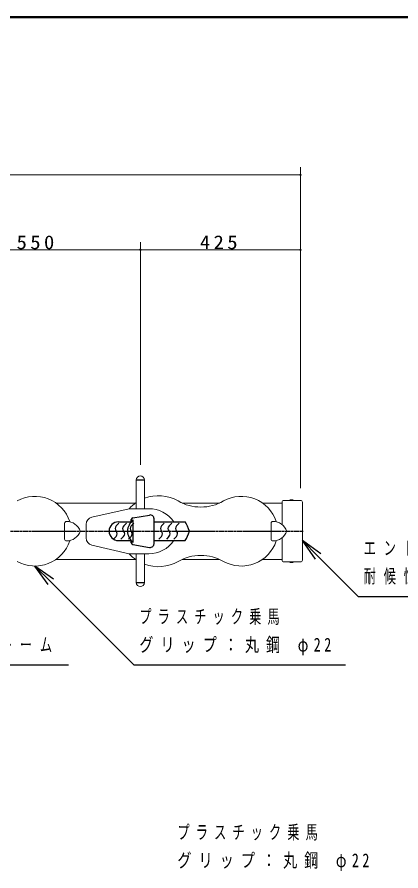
# Model space of a CAD drawing. Units: millimetres at full size. Extents: x -7816 to 0, y -1379 to 5340.
# Drawn here: x -4523 to -3500, y 3065 to 5340 of the extents above; entities that cross this region are included whole.
import ezdxf

# ---------------------------------------------------------------- set-up
doc = ezdxf.new("R2010")
doc.units = ezdxf.units.MM
doc.linetypes.add('USER2', pattern=[6, 3, -1, 1, -1])
for name, color, linetype, lineweight in [('A3図枠', 7, 'Continuous', 25), ('線', 2, 'Continuous', 25), ('補助', 2, 'Continuous', 13)]:
    doc.layers.add(name, color=color, linetype=linetype, lineweight=lineweight)
doc.styles.add('ＭＳ ゴシック', font='')
doc.styles.get('ＭＳ ゴシック').set_extended_font_data('MS Gothic')

# ---------------------------------------------------------------- blocks, each defined once
blk = doc.blocks.new('dimension_origin')
at = {"color": 0, "linetype": 'Continuous', "lineweight": -2}
blk.add_circle((0, 0), 1.25, dxfattribs=at)

msp = doc.modelspace()

# ---------------------------------------------------------------- linework, layer by layer
at = {"layer": 'A3図枠', "lineweight": 50}
msp.add_line((0, 5340), (-7700, 5340), dxfattribs=at)
at = {"layer": '線'}
for p, q in [((-4205.418, 4106.5), (-4183.418, 4106.5)), ((-3796.75, 4052.5), (-3796.75, 4051.3)), ((-3787.25, 4052.5), (-3796.75, 4052.5)), ((-3787.25, 4052.5), (-3787.25, 4051.3)), ((-4214.428, 4005.691), (-4169.719, 4013.078)), ((-4258.897, 3984.02), (-4251.826, 3991.091)), ((-4252.762, 3995), (-4218.613, 3995)), ((-4238.897, 3984.02), (-4231.826, 3991.091)), ((-4218.897, 3984.02), (-4211.826, 3991.091)), ((-4218.613, 3995), (-4218.613, 4000.758)), ((-4213.549, 3940), (-4213.549, 4000)), ((-4158.089, 3936.788), (-4158.089, 4003.212)), ((-4158.089, 3995), (-4075.551, 3995)), ((-4137.969, 3984.02), (-4130.898, 3991.091)), ((-4117.969, 3984.02), (-4110.898, 3991.091)), ((-4097.969, 3984.02), (-4090.898, 3991.091)), ((-4259.136, 3955.98), (-4266.207, 3948.909)), ((-4252.762, 3945), (-4218.613, 3945)), ((-4239.136, 3955.98), (-4246.207, 3948.909)), ((-4219.136, 3955.98), (-4226.207, 3948.909)), ((-4218.613, 3939.242), (-4218.613, 3945)), ((-4158.089, 3945), (-4075.551, 3945)), ((-4138.209, 3955.98), (-4145.28, 3948.909)), ((-4118.209, 3955.98), (-4125.28, 3948.909)), ((-4098.209, 3955.98), (-4105.28, 3948.909)), ((-4214.428, 3934.309), (-4169.719, 3926.922)), ((-3796.75, 3887.5), (-3796.75, 3888.7)), ((-3787.25, 3887.5), (-3796.75, 3887.5)), ((-3787.25, 3887.5), (-3787.25, 3888.7)), ((-4205.418, 3833.5), (-4183.418, 3833.5))]:
    msp.add_line(p, q, dxfattribs=at)
at = {"layer": '線', "color": 7, "lineweight": 13}
for p, q in [((-4205.418, 4030), (-4205.418, 4106.5)), ((-4183.418, 4030), (-4183.418, 4106.5)), ((-3768, 4052), (-3812, 4052)), ((-4418.95, 4045), (-4207.358, 4045)), ((-4323.597, 4007.37), (-4224.127, 4030)), ((-4224.127, 4030), (-4171.835, 4030)), ((-4083.226, 4045), (-3983.81, 4045)), ((-3868.95, 4045), (-3817, 4045)), ((-3817, 4047), (-3817, 3987.639)), ((-3763, 4047), (-3763, 3893)), ((-4396.4, 3949.139), (-4396.4, 3990.861)), ((-4339.16, 3987.869), (-4339.16, 3970)), ((-3846.4, 3949.139), (-3846.4, 3990.861)), ((-4339.16, 3970), (-4339.16, 3952.131)), ((-3817, 3952.361), (-3817, 3893)), ((-4323.597, 3932.63), (-4224.127, 3910)), ((-4418.95, 3895), (-4207.358, 3895)), ((-4224.127, 3910), (-4171.835, 3910)), ((-4205.418, 3910), (-4205.418, 3833.5)), ((-4183.418, 3910), (-4183.418, 3833.5)), ((-4083.226, 3895), (-3983.81, 3895)), ((-3868.95, 3895), (-3817, 3895)), ((-3768, 3888), (-3812, 3888))]:
    msp.add_line(p, q, dxfattribs=at)
at = {"layer": '線', "color": 20, "linetype": 'USER2'}
msp.add_line((-6775, 3970), (-3761, 3970), dxfattribs=at)
at = {"layer": '線', "color": 7, "lineweight": 13}
for centre, radius, start, end in [((-4194.418, 4106.5), 11, 0, 180), ((-4475.369, 3964.807), 98.051, 18.45904, 118.94679), ((-4146.432, 3960.015), 104.568, 60.03919, 110.7138), ((-4033.518, 4155.897), 121.528, 240.03919, 299.96081), ((-3925.369, 3964.807), 98.051, 18.45904, 118.94679), ((-3812, 4047), 5, 90, 180), ((-3768, 4047), 5, 0, 90), ((-4146.432, 3960.015), 104.568, 124.33906, 137.98848), ((-4172.06, 3948.304), 81.696, 34.86045, 90.15753), ((-4319.16, 3987.869), 20, 102.81681, 180), ((-4391.4, 3990.861), 5, 91.04399, 180), ((-4390.789, 3957.362), 38.505, 19.16094, 91.04399), ((-3841.4, 3990.861), 5, 91.04399, 180), ((-3840.789, 3957.362), 38.505, 19.16094, 91.04399), ((-4390.789, 3982.638), 38.505, 268.95601, 340.83906), ((-3840.789, 3982.638), 38.505, 268.95601, 340.83906), ((-4475.369, 3975.193), 98.051, 241.05321, 341.54096), ((-4391.4, 3949.139), 5, 180, 268.95601), ((-4319.16, 3952.131), 20, 180, 257.18319), ((-4172.06, 3991.696), 81.696, 269.84247, 325.13955), ((-3925.369, 3975.193), 98.051, 241.05321, 341.54096), ((-3841.4, 3949.139), 5, 180, 268.95601), ((-4146.432, 3979.985), 104.568, 222.01152, 235.66094), ((-4033.518, 3784.103), 121.528, 60.03919, 119.96081), ((-3812, 3893), 5, 180, 270), ((-3768, 3893), 5, 270, 0), ((-4146.432, 3979.985), 104.568, 249.2862, 299.96081), ((-4194.418, 3833.5), 11, 180, 0)]:
    msp.add_arc(centre, radius, start, end, dxfattribs=at)
at = {"layer": '線'}
for centre, radius, start, end in [((-3792, 3996.194), 56.506, 85.17794, 94.82206), ((-4213.613, 4000.758), 5, 99.38191, 180), ((-4168.089, 4003.212), 10, 0, 99.38191), ((-4252.762, 3970), 25, 90, 270), ((-4251.826, 3976.949), 10, 135, 224.02154), ((-4231.826, 3976.949), 10, 135, 224.02154), ((-4192.468, 3970), 36.174, 125.64521, 234.35479), ((-4211.826, 3976.949), 10, 135, 224.02154), ((-4130.898, 3976.949), 10, 135, 224.02154), ((-4110.898, 3976.949), 10, 135, 224.02154), ((-4090.898, 3976.949), 10, 135, 224.02154), ((-4142.587, 3948.304), 81.696, 15.4007, 34.86045), ((-4266.207, 3963.051), 10, 315, 44.02154), ((-4246.207, 3963.051), 10, 315, 44.02154), ((-4226.207, 3963.051), 10, 315, 44.02154), ((-4145.28, 3963.051), 10, 315, 44.02154), ((-4125.28, 3963.051), 10, 315, 44.02154), ((-4105.28, 3963.051), 10, 315, 44.02154), ((-4142.587, 3991.696), 81.696, 325.13955, 344.5993), ((-4213.613, 3939.242), 5, 180, 260.61809), ((-4168.089, 3936.788), 10, 260.61809, 0), ((-3792, 3943.806), 56.506, 265.17794, 274.82206)]:
    msp.add_arc(centre, radius, start, end, dxfattribs=at)
at = {"layer": '補助'}
for p, q in [((-3768, 4085), (-3768, 4940)), ((-6768, 4920), (-3768, 4920)), ((-4194.418, 4146.5), (-4194.418, 4740)), ((-4194.418, 4146.5), (-4194.418, 4740)), ((-3768, 4085), (-3768, 4740)), ((-4744.418, 4720), (-4194.418, 4720)), ((-4194.418, 4720), (-3768, 4720))]:
    msp.add_line(p, q, dxfattribs=at)
at = {"layer": '補助', "lineweight": 25}
for p, q in [((-3727.645, 3895.503), (-3763, 3945)), ((-3713.503, 3909.645), (-3763, 3945)), ((-3763, 3945), (-3720.574, 3902.574)), ((-3720.574, 3902.574), (-3614.133, 3796.133)), ((-4440.014, 3827.644), (-4475.369, 3877.141)), ((-4425.872, 3841.786), (-4475.369, 3877.141)), ((-4475.369, 3877.141), (-4432.943, 3834.715)), ((-4432.943, 3834.715), (-4211.728, 3613.5)), ((-3614.133, 3796.133), (-3594.133, 3796.133)), ((-3594.133, 3796.133), (-3193.78, 3796.133)), ((-4616.5, 3613.5), (-4386.219, 3613.5)), ((-4211.728, 3613.5), (-4191.728, 3613.5)), ((-4191.728, 3613.5), (-3648.054, 3613.5))]:
    msp.add_line(p, q, dxfattribs=at)

# ---------------------------------------------------------------- block references
at = {"layer": '補助', "xscale": 1.33, "yscale": 1.33, "rotation": 180}
for p in [(-3768, 4920), (-4194.418, 4720), (-3768, 4720)]:
    msp.add_blockref('dimension_origin', p, dxfattribs=at)
at = {"layer": '補助', "xscale": 1.33, "yscale": 1.33}
msp.add_blockref('dimension_origin', (-4194.418, 4720), dxfattribs=at)

# ---------------------------------------------------------------- texts
at = {"layer": '補助', "char_height": 36.66, "style": 'ＭＳ ゴシック'}
for s, insert, attachment_point in [('\\T1.33;\\W1.1;550', (-4469.418, 4721), 8), ('\\T1.33;\\W1.1;425', (-3981.209, 4721), 8), ('\\T1.64;\\W0.65;エンドキャップ：', (-3599.633, 3943.633), 1), ('\\T1.64;\\W0.65;耐候性ゴム', (-3599.633, 3868.633), 1), ('\\T1.5;\\W0.65;プラスチック乗馬', (-4197.228, 3761), 1), ('\\T1.64;\\W0.65;フレーム', (-4622, 3686), 1), ('\\T1.5;\\W0.75;グリップ：丸鋼\\~φ22', (-4197.228, 3686), 1), ('\\T1.5;\\W0.65;プラスチック乗馬', (-4095.653, 3186.391), 1), ('\\T1.5;\\W0.75;グリップ：丸鋼\\~φ22', (-4095.653, 3111.391), 1)]:
    msp.add_mtext(s, dxfattribs=dict(at, insert=insert, attachment_point=attachment_point))

doc.saveas('drawing.dxf')
